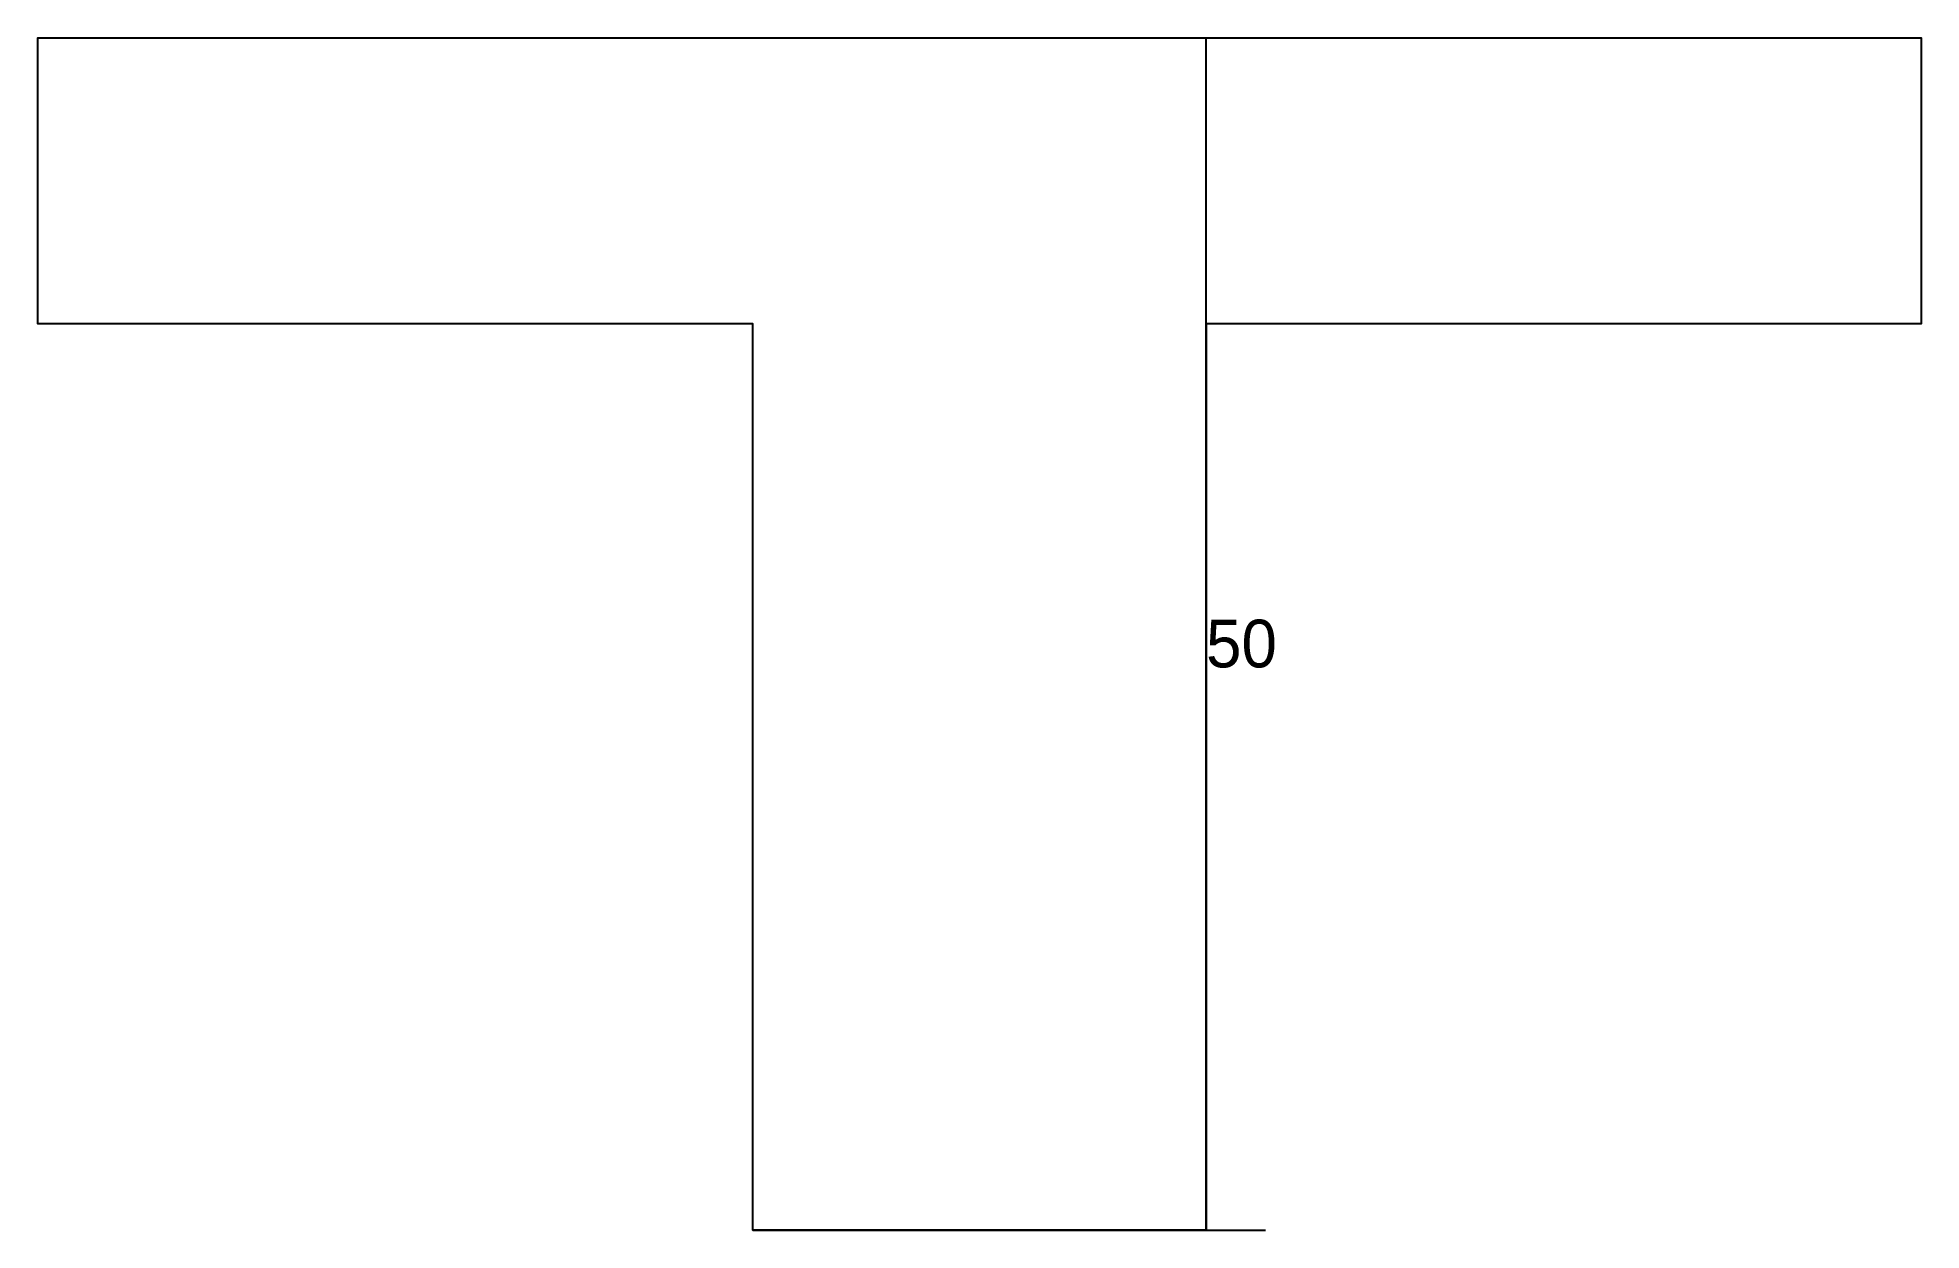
# Model space of a CAD drawing. Header units: metres. Extents: x 129183 to 130194, y 30373 to 31643.
# Drawn here: x 130036.3 to 130194.3, y 30380.9 to 30480.9 of the extents above.
import ezdxf

# ---------------------------------------------------------------- set-up
doc = ezdxf.new("R2010")
doc.units = ezdxf.units.M
doc.layers.add('CONCRETO', color=251, linetype='Continuous')
doc.layers.add('Cota Seção (2x)', color=4, linetype='Continuous')

msp = doc.modelspace()

# ---------------------------------------------------------------- linework, layer by layer
at = {"layer": 'CONCRETO'}
msp.add_lwpolyline([(130134.3, 30456.9), (130134.3, 30446.9), (130134.3, 30380.9), (130096.3, 30380.9), (130096.3, 30456.9), (130036.3, 30456.9), (130036.3, 30480.9), (130134.3, 30480.9), (130194.3, 30480.9), (130194.3, 30456.9)], close=True, dxfattribs=at)
at = {"layer": 'Cota Seção (2x)'}
for p, q in [((130096.3, 30480.9), (130139.3, 30480.9)), ((130134.3, 30380.9), (130134.3, 30480.9)), ((130096.3, 30380.9), (130139.3, 30380.9))]:
    msp.add_line(p, q, dxfattribs=at)

# ---------------------------------------------------------------- texts
msp.add_text('50', height=4, dxfattribs=at).set_placement((130134.3, 30428.1))

doc.saveas('drawing.dxf')
